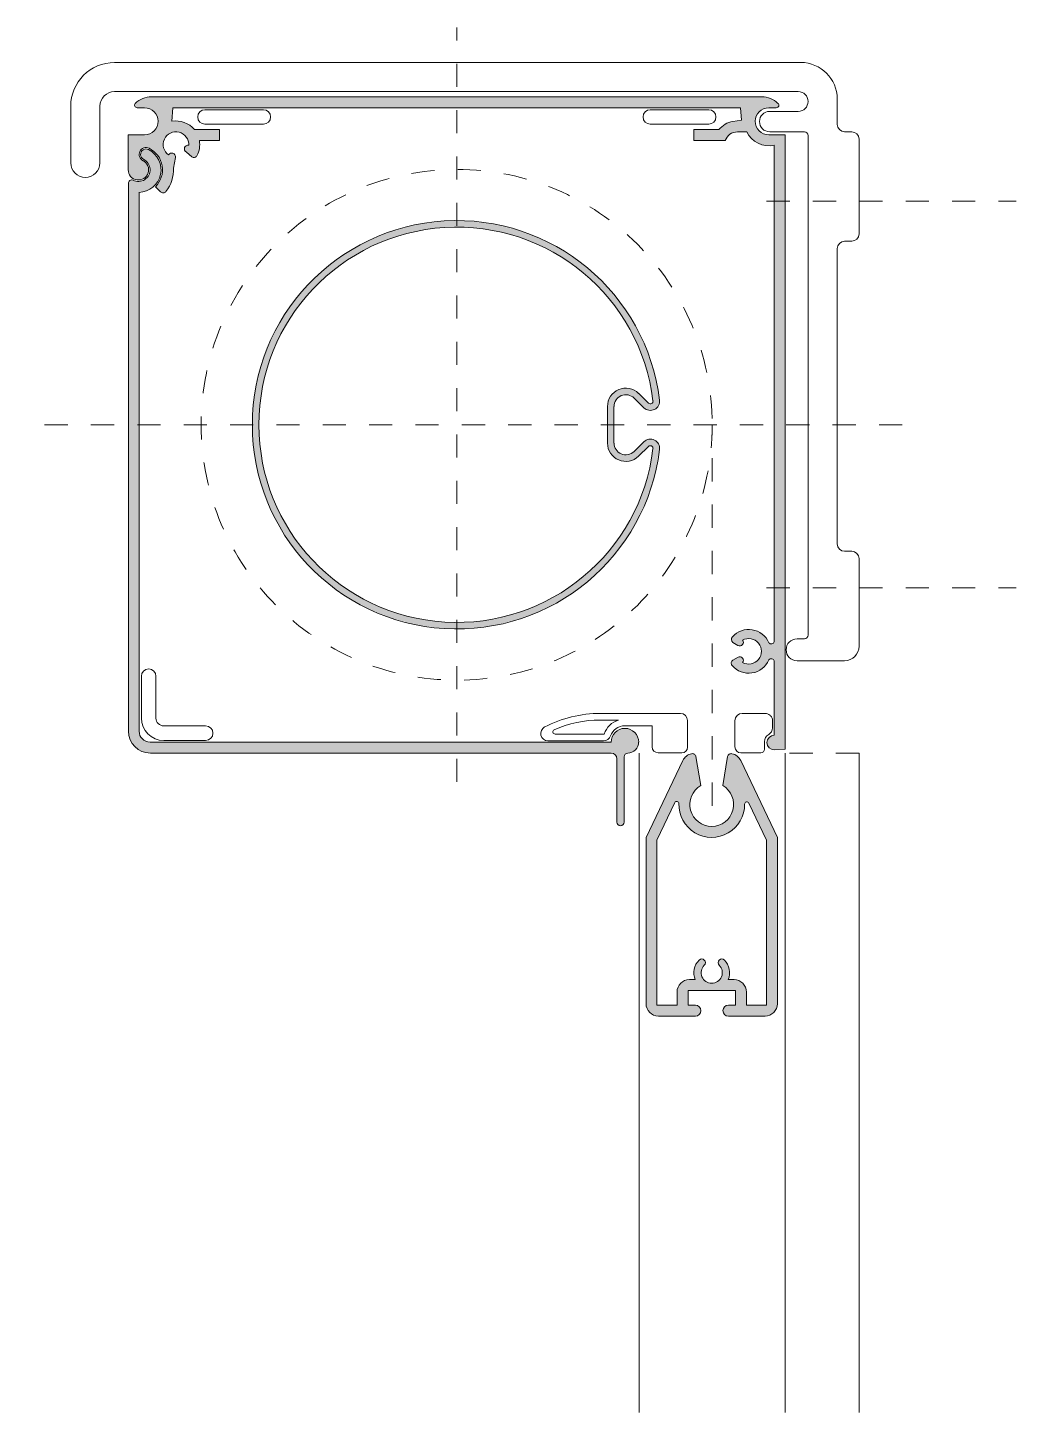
# Model space of a CAD drawing. Header units: metres. Extents: x -114 to 22, y -90 to 99.
import ezdxf

# ---------------------------------------------------------------- set-up
doc = ezdxf.new("R2010")
doc.units = ezdxf.units.M
doc.linetypes.add('Dash', pattern=[6.35, 3.175, -3.175])
doc.layers.add('A-DETL-GENF', color=92, linetype='Continuous', lineweight=18)
doc.layers.add('A-DETL-GENF-HDLN', color=1, linetype='Dash', lineweight=18)

# ---------------------------------------------------------------- blocks, each defined once
blk = doc.blocks.new('31 Harol SC700 - verticaal-4583195-00_0 Basismaterialen')
at = {"layer": 'A-DETL-GENF', "linetype": 'Dash'}
blk.add_hatch(color=256, dxfattribs=at).paths.add_polyline_path([(-32.68, -9.95), (-32.55, -9.94), (-32.24, -9.7), (-32.18, -9.45), (-32.16, -0.38), (-32.03, -0.15), (-31.82, -0.01), (-31.04, 0.16), (-30.76, 0.33), (-30.52, 0.57), (-30.34, 0.85), (-30.23, 1.17), (-30.19, 1.5), (-30.26, 1.99), (-30.45, 2.45), (-30.75, 2.84), (-31.14, 3.14), (-31.59, 3.33), (-32.08, 3.4), (-32.57, 3.33), (-33.05, 3.12), (-33.42, 2.84), (-33.72, 2.45), (-33.91, 1.99), (-33.97, 1.5), (-97.51, 1.55), (-97.87, 1.7), (-98.18, 1.94), (-98.42, 2.25), (-98.57, 2.61), (-98.62, 3), (-98.62, 76.86), (-97.89, 76.97), (-97.2, 77.26), (-96.61, 77.7), (-96.13, 78.27), (-95.8, 78.94), (-95.65, 79.66), (-95.67, 80.41), (-95.86, 81.12), (-96.22, 81.77), (-96.73, 82.32), (-97.52, 82.79), (-97.88, 82.78), (-98.19, 82.61), (-98.39, 82.31), (-98.42, 81.95), (-98.29, 81.62), (-98.02, 81.38), (-97.69, 81.17), (-97.43, 80.89), (-97.24, 80.55), (-97.14, 80.17), (-97.13, 79.78), (-97.22, 79.4), (-97.4, 79.06), (-97.65, 78.76), (-97.97, 78.54), (-98.33, 78.4), (-98.71, 78.35), (-99.1, 78.39), (-99.58, 78.55), (-99.8, 78.52), (-100.08, 78.19), (-100.1, 78.08), (-100.1, 3.01), (-100, 2.23), (-99.69, 1.5), (-99.22, 0.88), (-98.59, 0.4), (-97.87, 0.1), (-97.09, 0), (-33.75, -0.03), (-33.4, -0.23), (-33.2, -0.58), (-33.18, -0.78), (-33.16, -9.58), (-33.03, -9.81), (-32.8, -9.94)])
h = blk.add_hatch(color=256, dxfattribs=at)
h.paths.add_polyline_path([(-56.82, 17.07), (-53.3, 17.08), (-49.81, 17.52), (-46.4, 18.41), (-43.13, 19.71), (-40.05, 21.42), (-37.21, 23.5), (-34.66, 25.92), (-32.42, 28.64), (-30.55, 31.62), (-29.06, 34.81), (-28, 38.13), (-27.35, 41.93), (-27.42, 42.23), (-27.57, 42.5), (-27.78, 42.73), (-28.04, 42.9), (-28.33, 43), (-28.63, 43.03), (-28.94, 42.98), (-29.22, 42.86), (-29.47, 42.67), (-31.17, 41.08), (-31.56, 40.93), (-31.97, 40.87), (-32.39, 40.93), (-32.78, 41.09), (-33.11, 41.35), (-33.36, 41.68), (-33.52, 42.07), (-33.58, 42.49), (-33.52, 47.93), (-33.36, 48.32), (-33.11, 48.65), (-32.78, 48.91), (-32.39, 49.07), (-31.97, 49.13), (-31.56, 49.07), (-31.17, 48.92), (-30.83, 48.67), (-29.22, 47.14), (-28.94, 47.02), (-28.63, 46.97), (-28.33, 47), (-28.04, 47.1), (-27.78, 47.27), (-27.57, 47.5), (-27.42, 47.77), (-27.35, 48.07), (-27.34, 48.38), (-28, 51.87), (-29.06, 55.19), (-30.55, 58.38), (-32.42, 61.36), (-34.66, 64.08), (-37.21, 66.5), (-40.05, 68.58), (-43.13, 70.29), (-46.4, 71.59), (-49.81, 72.48), (-53.3, 72.92), (-56.82, 72.93), (-60.31, 72.5), (-63.72, 71.63), (-67, 70.34), (-70.08, 68.65), (-72.93, 66.58), (-75.5, 64.18), (-77.75, 61.47), (-79.64, 58.5), (-81.14, 55.32), (-82.23, 51.97), (-82.89, 48.51), (-83.11, 45), (-82.89, 41.49), (-82.23, 38.03), (-81.14, 34.68), (-79.64, 31.5), (-77.75, 28.53), (-75.5, 25.82), (-72.93, 23.42), (-70.08, 21.35), (-67, 19.66), (-63.72, 18.37), (-60.31, 17.5)])
h.paths.add_polyline_path([(-56.76, 17.96), (-60.14, 18.38), (-63.45, 19.22), (-66.62, 20.47), (-69.6, 22.11), (-72.36, 24.11), (-74.85, 26.43), (-77.02, 29.06), (-78.85, 31.93), (-80.3, 35.01), (-81.36, 38.25), (-82, 41.6), (-82.21, 45), (-82, 48.4), (-81.36, 51.75), (-80.3, 54.99), (-78.85, 58.07), (-77.02, 60.94), (-74.85, 63.57), (-72.36, 65.89), (-69.6, 67.89), (-66.62, 69.53), (-63.45, 70.78), (-60.14, 71.62), (-56.76, 72.04), (-53.36, 72.03), (-49.98, 71.6), (-46.68, 70.74), (-43.52, 69.48), (-40.54, 67.82), (-37.79, 65.81), (-35.31, 63.47), (-33.15, 60.84), (-31.34, 57.95), (-29.9, 54.87), (-28.87, 51.65), (-28.26, 48.1), (-28.36, 47.96), (-28.52, 47.88), (-28.69, 47.88), (-28.84, 47.97), (-30.21, 49.31), (-30.73, 49.7), (-31.33, 49.94), (-31.98, 50.02), (-32.63, 49.93), (-33.23, 49.68), (-33.74, 49.28), (-34.14, 48.76), (-34.39, 48.16), (-34.47, 47.51), (-34.47, 42.49), (-34.39, 41.84), (-34.14, 41.24), (-33.74, 40.72), (-33.23, 40.32), (-32.63, 40.07), (-31.98, 39.98), (-31.33, 40.06), (-30.73, 40.3), (-30.21, 40.69), (-28.69, 42.12), (-28.52, 42.12), (-28.36, 42.04), (-28.26, 41.9), (-28.23, 41.73), (-28.87, 38.35), (-29.9, 35.13), (-31.34, 32.05), (-33.15, 29.16), (-35.31, 26.53), (-37.79, 24.19), (-40.54, 22.18), (-43.52, 20.52), (-46.68, 19.26), (-49.98, 18.4), (-53.36, 17.97)])
h = blk.add_hatch(color=256, dxfattribs=at)
h.paths.add_polyline_path([(-22.43, -36.05), (-22.05, -35.95), (-21.78, -35.67), (-21.68, -35.3), (-21.78, -34.92), (-22.05, -34.65), (-22.43, -34.55), (-23.44, -34.55), (-23.44, -32.55), (-16.94, -32.55), (-16.94, -34.55), (-17.91, -34.55), (-18.29, -34.65), (-18.56, -34.92), (-18.66, -35.3), (-18.56, -35.67), (-18.29, -35.95), (-17.91, -36.05), (-12.45, -35.99), (-12.04, -35.82), (-11.68, -35.55), (-11.41, -35.2), (-11.24, -34.79), (-11.19, -34.35), (-11.19, -11.55), (-16.43, -0.68), (-16.71, -0.41), (-17.05, -0.2), (-17.42, -0.08), (-17.85, -0.19), (-17.98, -0.38), (-18.01, -0.49), (-18.69, -4.45), (-18.09, -4.9), (-17.63, -5.48), (-17.32, -6.16), (-17.19, -6.9), (-17.25, -7.64), (-17.48, -8.35), (-17.89, -8.98), (-18.44, -9.48), (-19.09, -9.84), (-19.81, -10.02), (-20.56, -10.02), (-21.28, -9.84), (-21.94, -9.48), (-22.48, -8.98), (-22.89, -8.35), (-23.13, -7.64), (-23.18, -6.9), (-23.05, -6.16), (-22.75, -5.48), (-22.28, -4.9), (-21.69, -4.45), (-22.45, -0.28), (-22.62, -0.13), (-22.95, -0.08), (-23.33, -0.2), (-23.66, -0.41), (-23.94, -0.68), (-24.15, -1.01), (-29.19, -11.55), (-29.13, -34.79), (-28.96, -35.2), (-28.69, -35.55), (-28.34, -35.82), (-27.93, -35.99), (-27.49, -36.05)])
h.paths.add_polyline_path([(-24.94, -34.55), (-27.69, -34.55), (-27.69, -11.93), (-25.15, -6.67), (-24.95, -6.62), (-24.76, -6.72), (-24.68, -6.92), (-24.58, -8.01), (-24.22, -9.05), (-23.61, -9.97), (-22.8, -10.71), (-21.84, -11.23), (-20.77, -11.51), (-19.67, -11.52), (-18.61, -11.26), (-17.63, -10.75), (-16.81, -10.02), (-16.19, -9.12), (-15.81, -8.08), (-15.61, -6.78), (-15.41, -6.68), (-15.19, -6.74), (-15.1, -6.86), (-12.69, -11.93), (-12.69, -34.55), (-15.44, -34.55), (-15.49, -32.31), (-15.66, -31.9), (-15.93, -31.55), (-16.29, -31.28), (-16.7, -31.11), (-17.14, -31.05), (-17.93, -31.05), (-17.77, -30.49), (-17.74, -29.91), (-17.86, -29.34), (-18.1, -28.82), (-18.56, -28.28), (-18.68, -28.23), (-19.06, -28.28), (-19.24, -28.47), (-19.31, -28.72), (-19.24, -28.97), (-18.94, -29.35), (-18.8, -29.68), (-18.74, -30.04), (-18.77, -30.39), (-18.88, -30.73), (-19.23, -31.17), (-19.34, -31.28), (-19.66, -31.45), (-20.01, -31.54), (-20.37, -31.54), (-20.71, -31.45), (-21.15, -31.17), (-21.29, -31.03), (-21.49, -30.73), (-21.61, -30.39), (-21.64, -30.04), (-21.58, -29.68), (-21.43, -29.35), (-21.08, -28.85), (-21.08, -28.59), (-21.21, -28.36), (-21.31, -28.28), (-21.69, -28.23), (-21.91, -28.36), (-22.27, -28.82), (-22.52, -29.34), (-22.63, -29.91), (-22.6, -30.49), (-22.44, -31.05), (-23.68, -31.11), (-24.09, -31.28), (-24.44, -31.55), (-24.71, -31.9), (-24.88, -32.31), (-24.94, -32.75)])
at = {"layer": 'A-DETL-GENF-HDLN'}
blk.add_hatch(color=256, dxfattribs=at).paths.add_polyline_path([(-11.63, 0.45), (-10.13, 0.55), (-10.13, 84.75), (-12.38, 84.75), (-12.85, 84.82), (-13.3, 85), (-13.68, 85.29), (-13.98, 85.68), (-14.16, 86.12), (-14.23, 86.6), (-14.16, 87.08), (-13.98, 87.53), (-13.68, 87.91), (-13.3, 88.2), (-12.85, 88.39), (-12.38, 88.45), (-11.19, 88.49), (-11.03, 88.67), (-11, 88.75), (-11.11, 89.06), (-11.76, 89.55), (-12.52, 89.85), (-13.33, 89.95), (-96.93, 89.95), (-97.74, 89.85), (-98.5, 89.54), (-99.15, 89.05), (-99.23, 88.67), (-99.07, 88.49), (-98.91, 88.45), (-97.88, 88.45), (-97.4, 88.39), (-96.95, 88.2), (-96.57, 87.91), (-96.27, 87.53), (-96.09, 87.08), (-96.03, 86.6), (-96.09, 86.12), (-96.27, 85.68), (-96.57, 85.29), (-96.95, 85), (-97.4, 84.82), (-98.31, 84.75), (-100.13, 84.75), (-100.08, 79.6), (-99.95, 79.28), (-99.75, 79), (-99.48, 78.77), (-99.1, 78.61), (-98.82, 78.55), (-98.33, 78.62), (-97.97, 78.78), (-97.85, 78.86), (-97.6, 79.11), (-97.4, 79.54), (-97.34, 79.75), (-97.33, 80.1), (-97.43, 80.47), (-97.69, 80.88), (-97.81, 81.01), (-98.43, 81.48), (-98.47, 81.53), (-98.58, 81.75), (-98.62, 82), (-98.61, 82.24), (-98.42, 82.63), (-98.24, 82.81), (-98.2, 82.84), (-97.98, 82.95), (-97.73, 83), (-97.48, 82.98), (-97.25, 82.9), (-96.45, 82.32), (-95.99, 81.77), (-95.65, 81.12), (-95.47, 80.48), (-95.43, 79.7), (-95.65, 78.8), (-95.91, 78.23), (-96.39, 77.62), (-95.5, 76.81), (-95.26, 76.79), (-94.96, 76.98), (-94.36, 77.95), (-94.01, 79.04), (-93.93, 80.17), (-93.67, 81.65), (-93.74, 82.03), (-93.93, 82.2), (-94.18, 82.25), (-94.31, 82.23), (-94.6, 81.99), (-94.93, 82.29), (-95.17, 82.68), (-95.3, 83.11), (-95.32, 83.56), (-95.22, 84), (-95.01, 84.4), (-94.71, 84.74), (-94.33, 84.98), (-93.9, 85.12), (-93.45, 85.15), (-93.01, 85.06), (-92.6, 84.86), (-92.26, 84.56), (-92.01, 84.19), (-91.86, 83.76), (-91.83, 83.31), (-92.08, 83.29), (-92.37, 83.04), (-92.42, 82.79), (-92.35, 82.55), (-92.16, 82.38), (-91.19, 81.64), (-90.97, 81.66), (-90.71, 81.88), (-90.44, 82.54), (-90.33, 83.24), (-90.37, 83.95), (-87.63, 83.95), (-87.63, 85.45), (-91.05, 85.45), (-91.54, 85.94), (-92.12, 86.31), (-92.76, 86.55), (-93.45, 86.65), (-94.13, 86.6), (-94.03, 88.45), (-16.23, 88.45), (-16.13, 86.75), (-17.29, 86.59), (-18.01, 86.37), (-18.66, 85.98), (-19.2, 85.45), (-22.63, 85.45), (-22.63, 83.95), (-18.34, 83.95), (-18.15, 84.35), (-17.87, 84.68), (-17.51, 84.94), (-17.1, 85.1), (-16.67, 85.15), (-15.39, 85.15), (-15, 84.52), (-14.46, 83.98), (-13.83, 83.58), (-13.12, 83.34), (-12.37, 83.25), (-11.63, 83.34), (-11.67, 15.18), (-11.81, 15.03), (-12, 14.97), (-12.21, 15.01), (-12.37, 15.13), (-12.75, 15.78), (-13.28, 16.31), (-13.92, 16.7), (-14.64, 16.91), (-15.39, 16.94), (-16.12, 16.78), (-16.79, 16.45), (-17.36, 15.95), (-17.5, 15.55), (-17.41, 15.28), (-17.32, 15.17), (-16.49, 14.71), (-16.24, 14.7), (-16.13, 14.75), (-15.89, 15.02), (-15.87, 15.26), (-15.96, 15.49), (-15.54, 15.65), (-15.09, 15.7), (-14.65, 15.64), (-14.23, 15.46), (-13.88, 15.18), (-13.6, 14.82), (-13.43, 14.4), (-13.38, 13.95), (-13.43, 13.5), (-13.6, 13.09), (-13.88, 12.73), (-14.23, 12.45), (-14.65, 12.27), (-15.09, 12.2), (-15.54, 12.25), (-15.96, 12.42), (-15.89, 12.87), (-16.02, 13.08), (-16.22, 13.19), (-16.58, 13.17), (-17.28, 12.74), (-17.52, 12.34), (-17.47, 12.1), (-17.4, 12), (-16.84, 11.49), (-16.17, 11.14), (-15.43, 10.97), (-14.67, 10.99), (-13.94, 11.2), (-13.29, 11.58), (-12.75, 12.12), (-12.29, 12.84), (-12.11, 12.93), (-11.9, 12.91), (-11.73, 12.81), (-11.63, 12.63), (-11.63, 2.45), (-11.88, 2.42), (-12.13, 2.32), (-12.33, 2.16), (-12.49, 1.95), (-12.59, 1.71), (-12.63, 1.45), (-12.59, 1.19), (-12.49, 0.95), (-12.33, 0.75), (-12.13, 0.59), (-11.88, 0.49)])
at = {"layer": 'A-DETL-GENF'}
for p, q in [((-95.5, 94.66), (-102, 94.66)), ((-90.5, 94.66), (-95.5, 94.66)), ((-30.5, 94.66), (-90.5, 94.66)), ((-25.5, 94.66), (-30.5, 94.66)), ((-8, 94.66), (-25.5, 94.66)), ((-102, 90.66), (-98.02, 90.66)), ((-98.02, 90.66), (-87.98, 90.66)), ((-13.33, 89.95), (-96.93, 89.95)), ((-87.98, 90.66), (-33.02, 90.66)), ((-33.02, 90.66), (-22.98, 90.66)), ((-22.98, 90.66), (-8.35, 90.66)), ((-3, 86.16), (-3, 89.66)), ((-108, 88.66), (-108, 83.56)), ((-104, 84.06), (-104, 88.66)), ((-98.91, 88.45), (-97.88, 88.45)), ((-94.13, 86.6), (-94.03, 88.45)), ((-94.03, 88.45), (-16.23, 88.45)), ((-81.61, 88.19), (-89.61, 88.19)), ((-20.61, 88.19), (-28.61, 88.19)), ((-16.23, 88.45), (-16.13, 86.75)), ((-12.38, 88.45), (-11.35, 88.45)), ((-8.35, 87.96), (-12.25, 87.96)), ((-87.63, 85.45), (-91.05, 85.45)), ((-89.61, 86.2), (-81.61, 86.2)), ((-87.63, 83.95), (-87.63, 85.45)), ((-28.61, 86.2), (-20.61, 86.2)), ((-19.2, 85.45), (-22.63, 85.45)), ((-22.63, 85.45), (-22.63, 83.95)), ((-16.13, 86.75), (-17.29, 86.59)), ((-108, 83.56), (-108, 80.91)), ((-104, 80.91), (-104, 84.06)), ((-97.88, 84.75), (-100.13, 84.75)), ((-100.13, 84.75), (-100.13, 79.95)), ((-90.37, 83.95), (-87.63, 83.95)), ((-22.63, 83.95), (-18.34, 83.95)), ((-16.67, 85.15), (-15.39, 85.15)), ((-10.13, 84.75), (-12.38, 84.75)), ((-12.25, 85.16), (-7.5, 85.16)), ((-10.13, 0.55), (-10.13, 84.75)), ((-7, 84.66), (-7, 78.66)), ((-1, 85.16), (-2, 85.16)), ((0, 78.16), (0, 84.16)), ((-93.93, 80.17), (-93.67, 81.65)), ((-92.16, 82.38), (-91.4, 81.74)), ((-11.63, 83.34), (-11.63, 15.28)), ((-100.1, 78.08), (-100.1, 3.01)), ((-7, 78.66), (-7, 72.66)), ((0, 73.16), (0, 78.16)), ((-98.62, 3), (-98.62, 76.86)), ((-96.39, 77.62), (-95.71, 76.93)), ((-7, 72.66), (-7, 25.66)), ((0, 71.16), (0, 73.16)), ((-3, 28.66), (-3, 69.16)), ((-2, 70.16), (-1, 70.16)), ((-34.47, 47.51), (-34.47, 42.49)), ((-33.58, 42.49), (-33.58, 47.51)), ((-30.83, 48.67), (-29.47, 47.33)), ((-28.84, 47.97), (-30.21, 49.31)), ((-29.47, 42.67), (-30.83, 41.33)), ((-30.21, 40.69), (-28.84, 42.03)), ((-1, 27.66), (-2, 27.66)), ((0, 25.16), (0, 26.66)), ((-7, 25.66), (-7, 19.66)), ((0, 20.16), (0, 25.16)), ((-7, 19.66), (-7, 16.16)), ((0, 14.66), (0, 20.16)), ((-7.5, 15.66), (-8.5, 15.66)), ((-17.32, 15.17), (-16.6, 14.75)), ((-16.58, 13.17), (-17.28, 12.74)), ((-11.63, 12.63), (-11.63, 2.45)), ((-8.5, 12.66), (-2, 12.66)), ((-98.32, 10.53), (-98.32, 4.79)), ((-96.32, 4.79), (-96.32, 10.53)), ((-24.49, 5.44), (-35.46, 5.44)), ((-35.46, 4.53), (-32.97, 4.53)), ((-23.51, 0.8), (-23.51, 4.46)), ((-17.02, 4.44), (-17.02, 0.86)), ((-12.86, 5.44), (-16.02, 5.44)), ((-11.86, 3.44), (-11.86, 4.44)), ((-89.52, 3.73), (-95.26, 3.73)), ((-34.93, 2.6), (-41.64, 2.6)), ((-32.11, 3.74), (-28.34, 3.74)), ((-28.34, 3.74), (-28.34, 0.86)), ((-33.97, 1.5), (-97.13, 1.5)), ((-97.09, 0), (-33.96, 0)), ((-95.26, 1.73), (-89.52, 1.73)), ((-42.62, 1.69), (-35, 1.69)), ((-27.53, 0.04), (-24.27, 0.04)), ((-16.19, 0.04), (-13.47, 0.04)), ((-12.96, 0.55), (-12.96, 1.59)), ((-11.63, 0.45), (-10.13, 0.55)), ((-10.13, 0), (-10.13, -90.36)), ((0, -90.36), (0, 0)), ((-33.18, -0.78), (-33.18, -9.45)), ((-32.18, -9.45), (-32.18, -0.51)), ((-30.12, 0), (-30.12, -90.36)), ((-24.15, -1.01), (-29.19, -11.55)), ((-21.69, -4.45), (-22.36, -0.49)), ((-18.01, -0.49), (-18.69, -4.45)), ((-11.19, -11.55), (-16.22, -1.01)), ((-27.69, -11.93), (-25.24, -6.78)), ((-15.1, -6.86), (-12.69, -11.93)), ((-29.19, -11.55), (-29.19, -34.35)), ((-27.69, -34.55), (-27.69, -11.93)), ((-12.69, -11.93), (-12.69, -34.55)), ((-11.19, -34.35), (-11.19, -11.55)), ((-22.44, -31.05), (-23.24, -31.05)), ((-17.14, -31.05), (-17.93, -31.05)), ((-24.94, -32.75), (-24.94, -34.55)), ((-23.44, -34.55), (-23.44, -32.55)), ((-23.44, -32.55), (-16.94, -32.55)), ((-16.94, -32.55), (-16.94, -34.55)), ((-15.44, -34.55), (-15.44, -32.75)), ((-24.94, -34.55), (-27.69, -34.55)), ((-27.49, -36.05), (-22.43, -36.05)), ((-22.43, -34.55), (-23.44, -34.55)), ((-16.94, -34.55), (-17.91, -34.55)), ((-17.91, -36.05), (-12.89, -36.05)), ((-12.69, -34.55), (-15.44, -34.55))]:
    blk.add_line(p, q, dxfattribs=at)
for centre, radius, start, end in [((-102, 88.66), 6, 90, 180), ((-8, 89.66), 5, 360, 90), ((-102, 88.66), 2, 90, 180), ((-96.93, 86.75), 3.2, 90, 134.163), ((-13.33, 86.75), 3.2, 46.174, 90), ((-8.35, 89.31), 1.35, 270, 90), ((-98.91, 88.8), 0.347, 134.163, 270), ((-97.88, 86.6), 1.85, 270, 90), ((-89.61, 87.19), 0.996, 90, 270), ((-81.61, 87.19), 0.996, 270, 90), ((-28.61, 87.19), 0.996, 90, 270), ((-20.61, 87.19), 0.996, 270, 90), ((-12.38, 86.6), 1.85, 90, 270), ((-12.25, 86.56), 1.4, 90, 270), ((-11.35, 88.81), 0.354, 270, 46.174), ((-93.58, 83.4), 3.25, 39.1069, 99.8648), ((-16.68, 83.4), 3.25, 100.9661, 140.8931), ((-2, 86.16), 1, 180, 270), ((-93.58, 83.4), 1.75, 356.9331, 234.0803), ((-93.58, 83.4), 3.25, 331.9771, 9.7431), ((-16.68, 83.4), 1.75, 89.8578, 161.6823), ((-12.38, 86.6), 3.35, 205.6478, 282.9371), ((-7.5, 84.66), 0.5, 0, 90), ((-1, 84.16), 1, 360, 90), ((-97.68, 82.05), 0.95, 63.4609, 243.4609), ((-98.73, 79.95), 3.1, 272.0252, 63.4357), ((-97.68, 82.06), 0.75, 63.4357, 243.6579), ((-98.73, 79.95), 3.3, 315, 63.4609), ((-94.16, 81.75), 0.5, 348.7199, 152.2935), ((-91.93, 82.82), 0.5, 78.7199, 242.2935), ((-91.11, 82.09), 0.455, 230, 331.9771), ((-106, 80.91), 2, 180, 0), ((-98.73, 79.95), 1.4, 180, 63.4609), ((-98.73, 79.95), 1.6, 242.4925, 63.6579), ((-98.73, 79.95), 4.8, 321.7501, 2.649), ((-99.62, 78.08), 0.48, 71.2404, 180), ((-95.35, 77.29), 0.505, 225, 321.7501), ((-55.13, 45), 27.99, 6.9385, 353.0615), ((-55.13, 45), 27.09, 6.9386, 353.0615), ((-1, 71.16), 1, 270, 0), ((-2, 69.16), 1, 90, 180), ((-31.96, 47.51), 2.51, 45.6195, 180), ((-31.96, 47.51), 1.61, 45.6204, 180), ((-28.59, 48.23), 1.26, 225.6204, 6.9385), ((-28.59, 48.23), 0.359, 225.6195, 6.9386), ((-31.96, 42.49), 2.51, 180, 314.3796), ((-31.96, 42.49), 1.61, 180, 314.3805), ((-28.59, 41.77), 1.26, 353.0615, 134.3805), ((-28.59, 41.77), 0.359, 353.0615, 134.3796), ((-2, 28.66), 1, 180, 270), ((-1, 26.66), 1, 360, 90), ((-16.95, 15.58), 0.555, 138.1859, 228.1859), ((-15.13, 13.95), 3, 23.1808, 138.1859), ((-16.36, 15.19), 0.5, 241.3562, 36.7868), ((-15.13, 13.95), 1.75, 241.4264, 118.5736), ((-12.03, 15.39), 0.424, 217.8272, 344.1333), ((-8.5, 14.16), 1.5, 90, 270), ((-7.5, 16.16), 0.5, 270, 0), ((-2, 14.66), 2, 270, 0), ((-97.32, 10.53), 1, 0.0457, 180), ((-17.03, 12.32), 0.491, 121, 220.5547), ((-15.13, 13.95), 3, 220.5547, 336.8192), ((-16.36, 12.71), 0.5, 323.2132, 115.2132), ((-12.03, 12.51), 0.424, 15.8667, 142.1728), ((-95.26, 4.79), 3.06, 180, 270), ((-95.26, 4.79), 1.06, 180, 270), ((-35.46, -11.06), 16.5, 90, 117.4893), ((-35.46, -11.06), 15.59, 90, 113.856), ((-32.11, 1.69), 2.96, 106.8438, 162.0766), ((-24.49, 4.46), 0.98, 0, 90), ((-16.02, 4.44), 1, 90, 180), ((-97.09, 3.01), 3.01, 180, 270), ((-97.13, 3), 1.5, 180, 270), ((-89.52, 2.73), 1, 270, 90), ((-42.62, 2.69), 0.999, 117.4893, 270), ((-41.64, 2.91), 0.31, 113.856, 270), ((-35, 2.69), 1, 270, 340.7864), ((-32.11, 1.69), 2.05, 90, 160.8918), ((-32.08, 1.5), 1.89, 360, 180), ((-11.86, 1.59), 1.1, 118.4565, 180), ((-11.63, 1.45), 1, 90, 270), ((-12.86, 3.44), 1, 298.4549, 0.0561), ((-31.66, -0.51), 0.518, 93.6658, 180), ((-31.69, 1.5), 1.49, 269.847, 360), ((-27.53, 0.86), 0.818, 180, 270), ((-24.27, 0.8), 0.764, 270, 0), ((-16.19, 0.86), 0.821, 180, 270), ((-13.47, 0.55), 0.507, 270, 0), ((-33.96, -0.78), 0.782, 360, 90), ((-22.62, -1.75), 1.7, 101.5022, 154.44), ((-22.85, -0.57), 0.5, 9.6692, 101.5022), ((-17.52, -0.57), 0.5, 78.4978, 170.3308), ((-17.76, -1.75), 1.7, 25.56, 78.4978), ((-20.19, -7.05), 3, 120, 60), ((-24.98, -6.91), 0.294, 358.3427, 154.6205), ((-20.19, -7.05), 4.5, 178.3427, 0.7051), ((-15.38, -6.99), 0.311, 25.3795, 180.7051), ((-32.68, -9.45), 0.5, 180, 360), ((-20.19, -30.1), 2.45, 134.8572, 202.8149), ((-21.56, -28.72), 0.5, 314.8572, 134.8572), ((-18.81, -28.72), 0.5, 45.1428, 225.1428), ((-20.19, -30.1), 2.45, 337.1851, 45.1428), ((-20.19, -30.1), 1.45, 134.8572, 45.1428), ((-23.24, -32.75), 1.7, 90, 180), ((-17.14, -32.75), 1.7, 0, 90), ((-27.49, -34.35), 1.7, 180, 270), ((-22.43, -35.3), 0.75, 270, 90), ((-17.91, -35.3), 0.75, 90, 270), ((-12.89, -34.35), 1.7, 270, 0)]:
    blk.add_arc(centre, radius, start, end, dxfattribs=at)
blk.add_open_spline([(-11.86, 4.44), (-11.86, 4.59), (-11.91, 4.81), (-12.07, 5.07), (-12.26, 5.25), (-12.53, 5.4), (-12.75, 5.44), (-12.86, 5.44)], degree=3, knots=[0, 0, 0, 0, 0.285714, 0.428571, 0.571429, 0.785714, 1, 1, 1, 1], dxfattribs=at)
at = {"layer": 'A-DETL-GENF-HDLN'}
for p, q in [((-55.13, -3.95), (-55.13, 99.43)), ((-12.67, 75.66), (21.53, 75.66)), ((5.9, 45), (-113.89, 45)), ((-20.13, -7.22), (-20.13, 45)), ((-12.67, 22.66), (21.53, 22.66)), ((0, 0), (-10.13, 0))]:
    blk.add_line(p, q, dxfattribs=at)
blk.add_circle((-55.13, 45), 35, dxfattribs=at)

msp = doc.modelspace()

# ---------------------------------------------------------------- block references
msp.add_blockref('31 Harol SC700 - verticaal-4583195-00_0 Basismaterialen', (0, 0))

doc.saveas('drawing.dxf')
